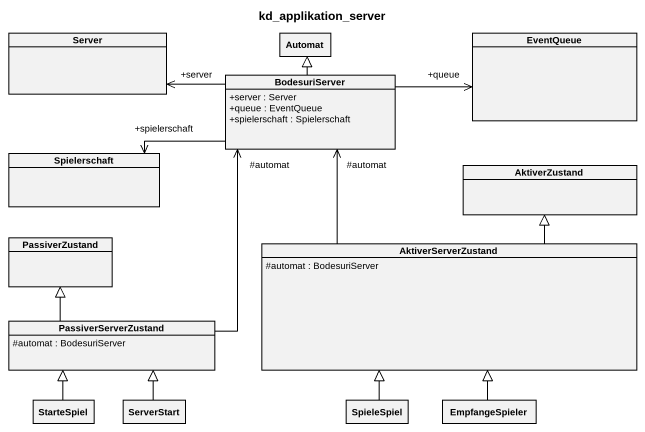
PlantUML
@startuml
title kd_applikation_server
hide circle
hide empty members
skinparam classAttributeIconSize 0
class Server
class Automat
class EventQueue
class BodesuriServer {
  +server : Server
  +queue : EventQueue
  +spielerschaft : Spielerschaft
}
class Spielerschaft
class AktiverZustand
class PassiverZustand
class AktiverServerZustand {
  #automat : BodesuriServer
}
class PassiverServerZustand {
  #automat : BodesuriServer
}
class StarteSpiel
class ServerStart
class SpieleSpiel
class EmpfangeSpieler
Server "+server" <-right- BodesuriServer
EventQueue "+queue" <-left- BodesuriServer
BodesuriServer -up-|> Automat
BodesuriServer "#automat" <-- AktiverServerZustand
BodesuriServer "#automat" <-- PassiverServerZustand
Spielerschaft "+spielerschaft" <-right- BodesuriServer
AktiverServerZustand -up-|> AktiverZustand
PassiverServerZustand -up-|> PassiverZustand
StarteSpiel -up-|> PassiverServerZustand
ServerStart -up-|> PassiverServerZustand
SpieleSpiel -up-|> AktiverServerZustand
EmpfangeSpieler -up-|> AktiverServerZustand
@enduml
